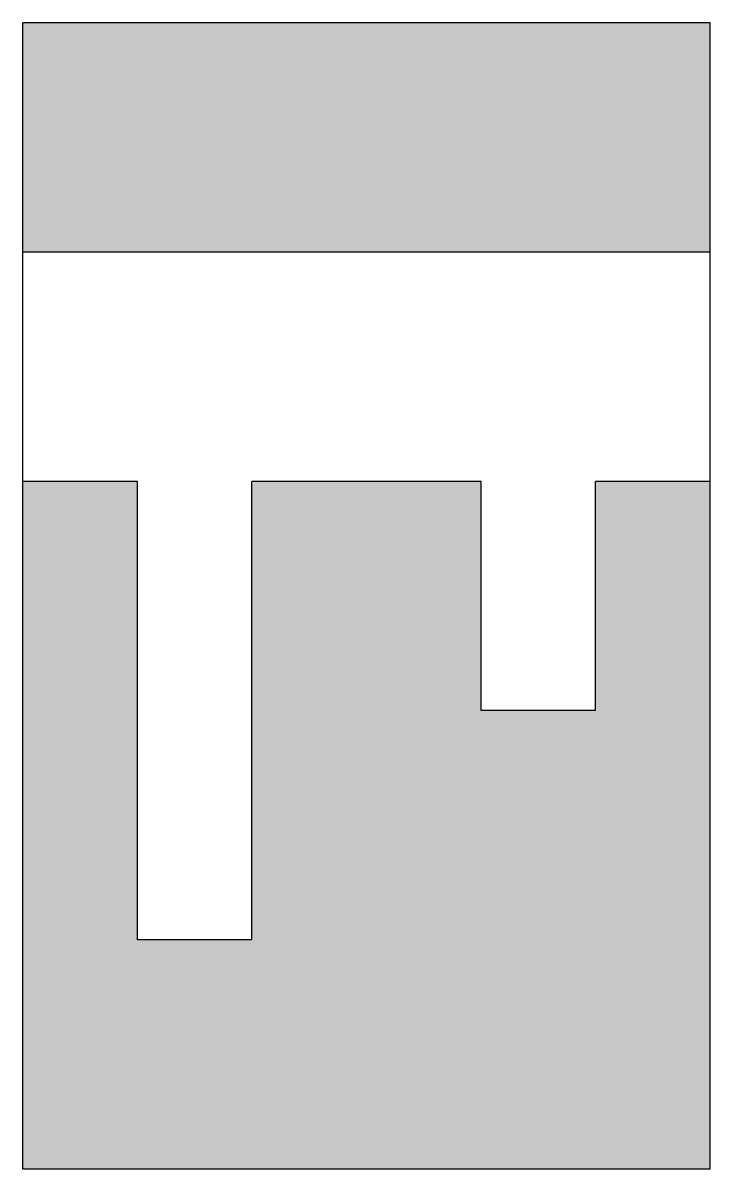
# Model space of a CAD drawing. Header units: metres. Extents: x 0 to 0.6, y 0 to 1.
import ezdxf

# ---------------------------------------------------------------- set-up
doc = ezdxf.new("R2010")
doc.units = ezdxf.units.M
doc.header["$LTSCALE"] = 0.2

msp = doc.modelspace()

# ---------------------------------------------------------------- hatches: boundary and pattern name
h = msp.add_hatch(color=254)
h.dxf.hatch_style = 1
h.paths.add_polyline_path([(0.6, 1), (0, 1), (0, 0.8), (0.6, 0.8)])
h.paths.add_polyline_path([(0.4, 0.6), (0.2, 0.6), (0.2, 0.2), (0.1, 0.2), (0.1, 0.6), (0, 0.6), (0, 0), (0.6, 0), (0.6, 0.6), (0.5, 0.6), (0.5, 0.4), (0.4, 0.4)])

# ---------------------------------------------------------------- linework, layer by layer
for p, q in [((0.6, 1), (0, 1)), ((0, 0), (0, 1)), ((0.6, 0), (0.6, 1)), ((0.6, 0.8), (0, 0.8)), ((0.1, 0.6), (0, 0.6)), ((0.1, 0.2), (0.1, 0.6)), ((0.2, 0.2), (0.2, 0.6)), ((0.4, 0.6), (0.2, 0.6)), ((0.4, 0.4), (0.4, 0.6)), ((0.5, 0.4), (0.5, 0.6)), ((0.6, 0.6), (0.5, 0.6)), ((0.5, 0.4), (0.4, 0.4)), ((0.2, 0.2), (0.1, 0.2)), ((0.6, 0), (0, 0))]:
    msp.add_line(p, q)

doc.saveas('drawing.dxf')
